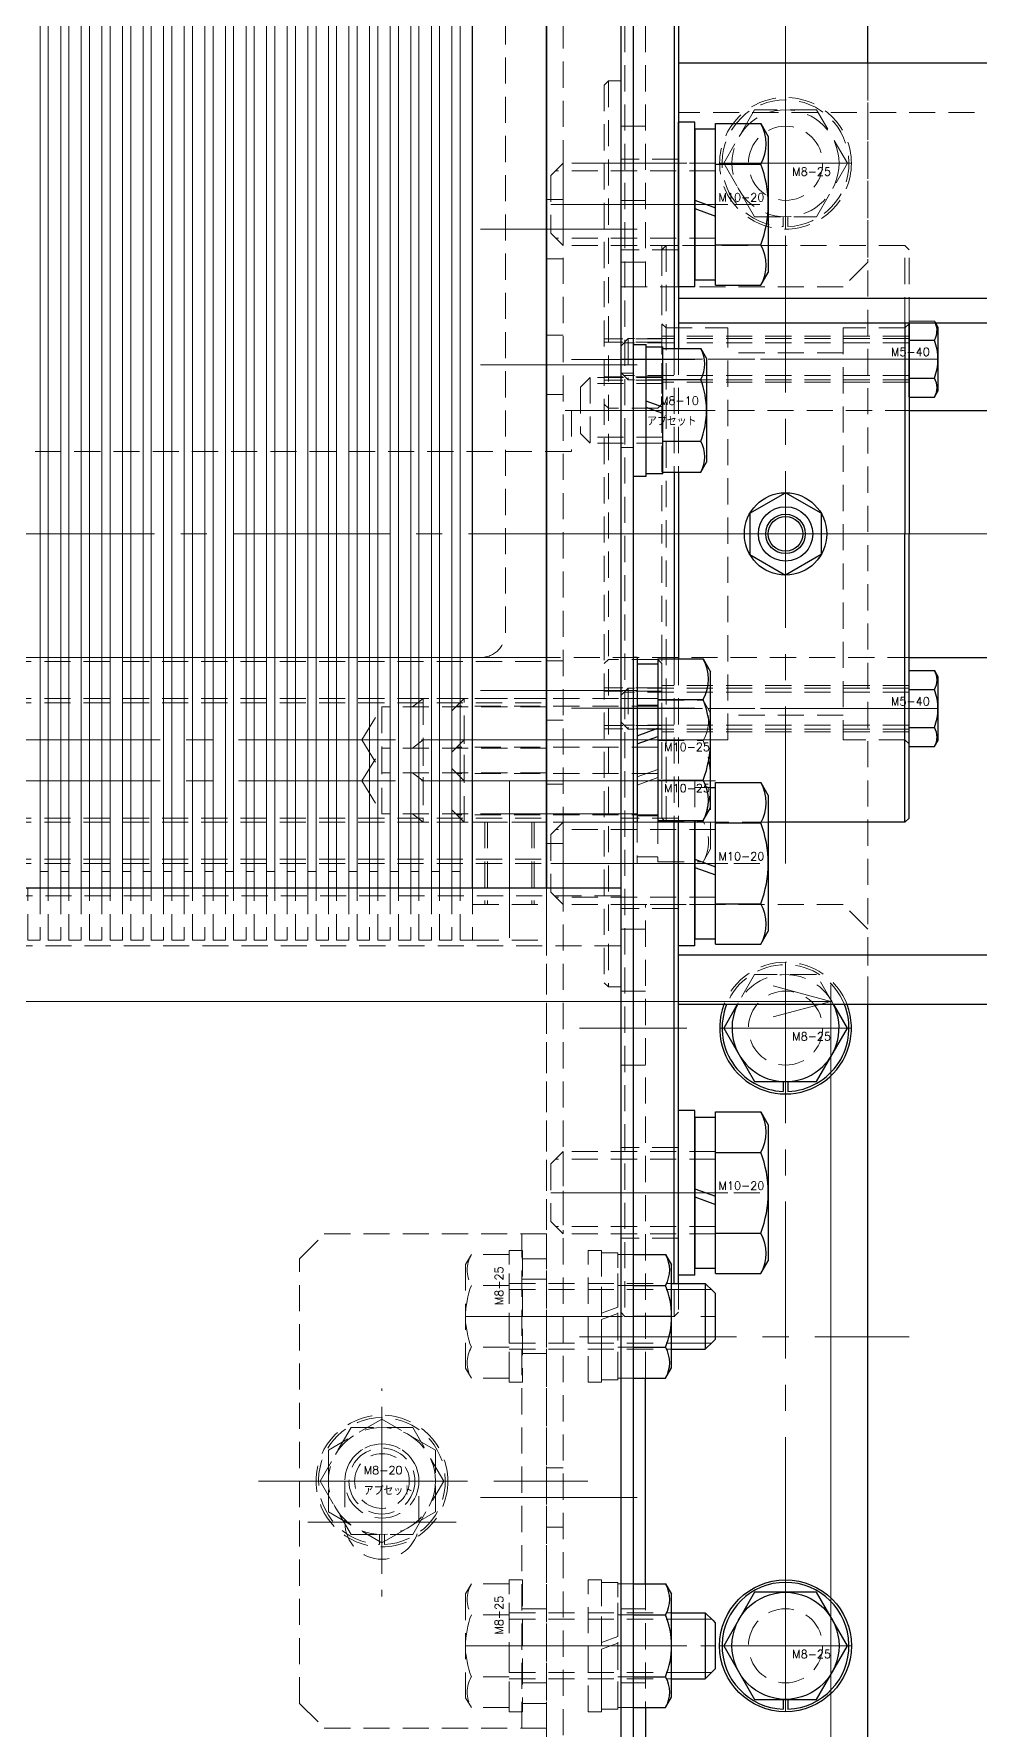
# Model space of a CAD drawing. Header units: millimetres. Extents: x 0 to 10987, y 0 to 7892.
# Drawn here: x 1049.6 to 1164.3, y 2193.8 to 2399.6 of the extents above; entities that cross this region are included whole.
import ezdxf
from ezdxf import colors
from ezdxf.entities.mleader import LeaderData, LeaderLine
from ezdxf.enums import TextEntityAlignment as Align
from ezdxf.math import Vec2, Vec3

# ---------------------------------------------------------------- set-up
doc = ezdxf.new("R2010")
doc.units = ezdxf.units.MM
doc.linetypes.add('CENTER2', pattern=[28.575, 19.05, -3.175, 3.175, -3.175])
doc.linetypes.add('HIDDEN2', pattern=[4.7625, 3.175, -1.5875])
for name, color, linetype, lineweight in [('01_外形線', 7, 'Continuous', 25), ('02_細線', 5, 'Continuous', 13), ('03_かくれ線', 6, 'HIDDEN2', 13), ('04_中心線', 1, 'CENTER2', 9), ('07_寸法線', 3, 'Continuous', 9)]:
    doc.layers.add(name, color=color, linetype=linetype, lineweight=lineweight)
doc.styles.add('KSS_TXT', font='txt.shx', dxfattribs={"bigfont": 'extfont2.shx'})
doc.styles.get("Standard").update_dxf_attribs({"font": 'arial.ttf'})
doc.styles.add('寸法用', font='simplex.shx', dxfattribs={"width": 0.8, "bigfont": '@extfont2.shx'})
doc.dimstyles.new('機械製図用', dxfattribs={"dimtxt": 3.5, "dimasz": 3.5, "dimexe": 2, "dimexo": 0, "dimgap": 1.2, "dimtad": 1, "dimdsep": 46, "dimtxsty": '寸法用', "dimblk": 'OPEN30', "dimcen": 0, "dimclrd": 256, "dimclre": 256, "dimclrt": 7, "dimazin": 2, "dimtm": 1e-09, "dimtfac": 0.75, "dimtmove": 0, "dimatfit": 3, "dimldrblk": 'OPEN30', "dimfxl": 1, "dimlwd": -1, "dimlwe": -1, "dimarcsym": 0})

# ---------------------------------------------------------------- blocks, each defined once
blk = doc.blocks.new('_Open30')
at = {"color": 0, "linetype": 'ByBlock', "lineweight": -2}
for p, q in [((-1, 0.268), (0, 0)), ((0, 0), (-1, -0.268)), ((0, 0), (-1, 0))]:
    blk.add_line(p, q, dxfattribs=at)
blk = doc.blocks.new('*D216')
at = {"layer": '07_寸法線', "transparency": 16777216}
for p, q in [((816.35, 2160.93), (816.35, 2284.17)), ((1146.35, 2160.93), (1146.35, 2284.17)), ((823.35, 2282.17), (1139.35, 2282.17))]:
    blk.add_line(p, q, dxfattribs=at)
at = {"layer": 'Defpoints', "color": 0, "transparency": 16777216}
for p in [(1146.35, 2282.17), (816.35, 2158.93), (1146.35, 2158.93)]:
    blk.add_point(p, dxfattribs=at)
at = {"layer": '07_寸法線', "transparency": 16777216, "xscale": 7, "yscale": 7, "zscale": 7, "rotation": 180}
blk.add_blockref('_Open30', (816.35, 2282.17), dxfattribs=at)
at = {"layer": '07_寸法線', "transparency": 16777216, "xscale": 7, "yscale": 7, "zscale": 7}
blk.add_blockref('_Open30', (1146.35, 2282.17), dxfattribs=at)
at = {"layer": '07_寸法線', "color": 7, "transparency": 16777216, "insert": (981.35, 2292.17), "char_height": 14, "attachment_point": 5, "style": '寸法用'}
blk.add_mtext('330', dxfattribs=at)
blk = doc.blocks.new('_TagCircle')
at = {"color": 0, "linetype": 'ByBlock', "lineweight": -2, "transparency": 16777216}
blk.add_circle((0, 0), 4, dxfattribs=at)
at = {"color": 0, "transparency": 16777216, "style": '寸法用'}
blk.add_attdef('タグ番号', text='', height=3, dxfattribs=at).set_placement((0, -1.5), align=Align.CENTER)
blk = doc.blocks.new('_None')

msp = doc.modelspace()

# ---------------------------------------------------------------- linework, layer by layer
for p, q in [((1120.846, 2462.686), (1120.846, 2295.933)), ((1111.846, 2295.933), (1111.846, 2460.502))]:
    msp.add_line(p, q)
at = {"layer": '01_外形線'}
for p, q in [((1150.846, 2396.083), (1150.846, 2470.931)), ((1120.846, 2438.937), (1120.846, 2105.386)), ((1122.346, 2438.937), (1122.346, 2105.386)), ((1127.346, 2416.428), (1127.346, 2361.439)), ((1127.846, 2416.428), (1127.846, 2361.439)), ((1127.846, 2396.083), (1127.846, 2361.439)), ((1182.846, 2396.083), (1127.846, 2396.083)), ((1127.846, 2368.933), (1127.846, 2388.933)), ((1129.846, 2388.933), (1127.846, 2388.933)), ((1129.846, 2368.933), (1129.846, 2388.933)), ((1129.846, 2388.133), (1132.346, 2388.133)), ((1129.846, 2388.133), (1129.846, 2369.733)), ((1132.346, 2388.748), (1137.843, 2388.748)), ((1132.346, 2369.118), (1132.346, 2388.748)), ((1137.843, 2388.748), (1138.746, 2387.183)), ((1138.746, 2387.183), (1138.746, 2370.683)), ((1132.346, 2383.841), (1137.843, 2383.841)), ((1129.846, 2379.433), (1132.346, 2378.523)), ((1129.846, 2378.433), (1132.346, 2377.523)), ((1132.346, 2374.026), (1137.843, 2374.026)), ((1132.346, 2369.733), (1129.846, 2369.733)), ((1132.346, 2369.118), (1137.843, 2369.118)), ((1137.843, 2369.118), (1138.746, 2370.683)), ((1129.846, 2368.933), (1127.846, 2368.933)), ((1182.846, 2367.508), (1127.846, 2367.508)), ((1182.846, 2364.508), (1127.846, 2364.508)), ((1155.346, 2364.508), (1155.346, 2338.933)), ((1155.846, 2364.508), (1155.846, 2338.933)), ((1155.846, 2355.528), (1155.846, 2364.508)), ((1159.08, 2364.508), (1159.346, 2364.046)), ((1159.346, 2364.046), (1159.346, 2356.246)), ((1122.346, 2361.933), (1122.346, 2345.933)), ((1122.346, 2361.933), (1123.946, 2361.933)), ((1123.946, 2345.933), (1123.946, 2361.933)), ((1123.946, 2355.061), (1123.946, 2361.633)), ((1123.946, 2361.633), (1125.946, 2361.633)), ((1125.946, 2354.333), (1125.946, 2361.633)), ((1125.946, 2346.428), (1125.946, 2361.439)), ((1125.946, 2361.439), (1130.55, 2361.439)), ((1130.55, 2361.439), (1131.246, 2360.233)), ((1155.846, 2362.456), (1158.931, 2362.456)), ((1131.246, 2360.233), (1131.246, 2347.633)), ((1125.946, 2357.686), (1130.55, 2357.686)), ((1155.846, 2357.837), (1158.931, 2357.837)), ((1125.946, 2354.333), (1123.946, 2355.061)), ((1155.846, 2355.528), (1158.931, 2355.528)), ((1158.931, 2355.528), (1159.346, 2356.246)), ((1123.946, 2346.233), (1123.946, 2354.261)), ((1125.946, 2353.533), (1123.946, 2354.261)), ((1125.946, 2346.233), (1125.946, 2353.533)), ((1155.846, 2353.933), (1167.846, 2353.933)), ((1125.946, 2350.18), (1130.55, 2350.18)), ((1125.946, 2346.428), (1130.55, 2346.428)), ((1127.346, 2346.428), (1127.346, 2323.748)), ((1127.846, 2346.428), (1127.846, 2323.748)), ((1127.846, 2346.428), (1127.846, 2323.748)), ((1130.55, 2346.428), (1131.246, 2347.633)), ((1122.346, 2345.933), (1123.946, 2345.933)), ((1125.946, 2346.233), (1123.946, 2346.233)), ((1136.516, 2341.433), (1140.846, 2343.933)), ((1145.176, 2341.433), (1140.846, 2343.933)), ((1136.516, 2341.433), (1136.516, 2336.433)), ((1145.176, 2341.433), (1145.176, 2336.433)), ((1155.346, 2303.933), (1155.346, 2338.933)), ((1155.846, 2304.433), (1155.846, 2338.933)), ((1136.516, 2336.433), (1140.846, 2333.933)), ((1145.176, 2336.433), (1140.846, 2333.933)), ((1122.846, 2323.933), (1122.346, 2323.933)), ((1122.846, 2323.933), (1122.846, 2303.933)), ((1125.346, 2323.748), (1130.843, 2323.748)), ((1125.346, 2323.748), (1125.346, 2304.118)), ((1130.843, 2323.748), (1131.746, 2322.183)), ((1155.846, 2323.933), (1167.846, 2323.933)), ((1125.346, 2323.133), (1122.846, 2323.133)), ((1131.746, 2305.683), (1131.746, 2322.183)), ((1155.846, 2322.339), (1158.931, 2322.339)), ((1155.846, 2313.101), (1155.846, 2322.339)), ((1158.931, 2322.339), (1159.346, 2321.62)), ((1155.846, 2320.029), (1158.931, 2320.029)), ((1159.346, 2321.62), (1159.346, 2313.82)), ((1125.346, 2318.841), (1130.843, 2318.841)), ((1122.846, 2314.433), (1125.346, 2315.343)), ((1122.846, 2313.433), (1125.346, 2314.343)), ((1155.846, 2315.411), (1158.931, 2315.411)), ((1158.931, 2313.101), (1159.346, 2313.82)), ((1155.846, 2313.101), (1158.931, 2313.101)), ((1125.346, 2309.026), (1130.843, 2309.026)), ((1131.746, 2308.133), (1132.346, 2308.133)), ((1132.346, 2308.748), (1137.843, 2308.748)), ((1132.346, 2289.118), (1132.346, 2308.748)), ((1137.843, 2308.748), (1138.746, 2307.183)), ((1130.843, 2304.118), (1131.746, 2305.683)), ((1138.746, 2307.183), (1138.746, 2290.683)), ((1122.846, 2303.933), (1122.346, 2303.933)), ((1122.846, 2304.733), (1125.346, 2304.733)), ((1125.346, 2304.118), (1130.843, 2304.118)), ((1127.346, 2247.933), (1127.346, 2304.118)), ((1127.846, 2281.783), (1127.846, 2304.118)), ((1127.846, 2247.933), (1127.846, 2304.118)), ((1127.846, 2288.933), (1127.846, 2304.118)), ((1129.846, 2304.118), (1129.846, 2289.733)), ((1129.846, 2288.933), (1129.846, 2304.118)), ((1132.346, 2303.841), (1137.843, 2303.841)), ((1155.346, 2303.933), (1138.746, 2303.933)), ((1155.346, 2303.933), (1155.846, 2304.433)), ((1129.846, 2299.433), (1132.346, 2298.523)), ((1129.846, 2298.433), (1132.346, 2297.523)), ((1120.846, 2295.933), (841.846, 2295.933)), ((1132.346, 2294.026), (1137.843, 2294.026)), ((1129.846, 2288.933), (1127.846, 2288.933)), ((1132.346, 2289.733), (1129.846, 2289.733)), ((1132.346, 2289.118), (1137.843, 2289.118)), ((1137.843, 2289.118), (1138.746, 2290.683)), ((1182.846, 2287.783), (1127.846, 2287.783)), ((1182.846, 2281.783), (1127.846, 2281.783)), ((1134.992, 2281.791), (1133.341, 2278.931)), ((1148.352, 2278.931), (1146.705, 2281.783)), ((1133.341, 2278.931), (1137.093, 2272.431)), ((1144.599, 2272.431), (1148.352, 2278.931)), ((1137.093, 2272.431), (1144.599, 2272.431)), ((1140.546, 2272.431), (1140.546, 2271.236)), ((1141.146, 2272.431), (1141.146, 2271.236)), ((1127.846, 2248.933), (1127.846, 2268.933)), ((1129.846, 2268.933), (1127.846, 2268.933)), ((1129.846, 2248.933), (1129.846, 2268.933)), ((1132.346, 2268.748), (1137.843, 2268.748)), ((1132.346, 2249.118), (1132.346, 2268.748)), ((1137.843, 2268.748), (1138.746, 2267.183)), ((1129.846, 2268.133), (1132.346, 2268.133)), ((1129.846, 2268.133), (1129.846, 2249.733)), ((1138.746, 2267.183), (1138.746, 2250.683)), ((1132.346, 2263.841), (1137.843, 2263.841)), ((1129.846, 2259.433), (1132.346, 2258.523)), ((1129.846, 2258.433), (1132.346, 2257.523)), ((1132.346, 2254.026), (1137.843, 2254.026)), ((1122.406, 2251.439), (1126.281, 2251.439)), ((1126.281, 2251.439), (1127.006, 2250.183)), ((1127.006, 2237.683), (1127.006, 2250.183)), ((1132.346, 2249.733), (1129.846, 2249.733)), ((1137.843, 2249.118), (1138.746, 2250.683)), ((1122.406, 2247.686), (1126.281, 2247.686)), ((1127.006, 2247.933), (1131.106, 2247.933)), ((1129.846, 2248.933), (1127.846, 2248.933)), ((1131.106, 2247.933), (1131.106, 2239.933)), ((1131.106, 2247.933), (1132.006, 2247.033)), ((1132.346, 2249.118), (1137.843, 2249.118)), ((1132.006, 2247.033), (1132.306, 2246.733)), ((1132.306, 2246.733), (1132.306, 2241.133)), ((1127.006, 2243.933), (1122.346, 2243.933)), ((1122.406, 2240.18), (1126.281, 2240.18)), ((1127.006, 2239.933), (1131.106, 2239.933)), ((1131.106, 2239.933), (1132.006, 2240.833)), ((1132.006, 2240.833), (1132.306, 2241.133)), ((1126.281, 2236.428), (1127.006, 2237.683)), ((1122.406, 2236.428), (1126.281, 2236.428)), ((1123.846, 2211.439), (1123.846, 2236.428)), ((1122.406, 2211.439), (1126.281, 2211.439)), ((1126.281, 2211.439), (1127.006, 2210.183)), ((1127.006, 2197.683), (1127.006, 2210.183)), ((1137.093, 2210.431), (1133.341, 2203.931)), ((1144.599, 2210.431), (1137.093, 2210.431)), ((1148.352, 2203.931), (1144.599, 2210.431)), ((1122.406, 2207.686), (1126.281, 2207.686)), ((1127.006, 2207.933), (1131.106, 2207.933)), ((1131.106, 2207.933), (1131.106, 2199.933)), ((1131.106, 2207.933), (1132.006, 2207.033)), ((1132.006, 2207.033), (1132.306, 2206.733)), ((1132.306, 2206.733), (1132.306, 2201.133)), ((1133.341, 2203.931), (1137.093, 2197.431)), ((1144.599, 2197.431), (1148.352, 2203.931)), ((1131.106, 2199.933), (1132.006, 2200.833)), ((1132.006, 2200.833), (1132.306, 2201.133)), ((1122.406, 2200.18), (1126.281, 2200.18)), ((1127.006, 2199.933), (1131.106, 2199.933)), ((1122.406, 2196.428), (1126.281, 2196.428)), ((1123.846, 2196.428), (1123.846, 2191.931)), ((1126.281, 2196.428), (1127.006, 2197.683)), ((1137.093, 2197.431), (1144.599, 2197.431)), ((1140.546, 2197.431), (1140.546, 2196.236)), ((1141.146, 2197.431), (1141.146, 2196.236))]:
    msp.add_line(p, q, dxfattribs=at)
at = {"layer": '01_外形線', "lineweight": 0}
for p, q in [((1102.846, 2295.933), (1102.846, 2378.933)), ((1050.346, 2297.933), (1051.346, 2297.933)), ((1052.846, 2297.933), (1053.846, 2297.933)), ((1055.346, 2297.933), (1056.346, 2297.933)), ((1057.846, 2297.933), (1058.846, 2297.933)), ((1060.346, 2297.933), (1061.346, 2297.933)), ((1062.846, 2297.933), (1063.846, 2297.933)), ((1065.346, 2297.933), (1066.346, 2297.933)), ((1067.846, 2297.933), (1068.846, 2297.933)), ((1070.346, 2297.933), (1071.346, 2297.933)), ((1072.846, 2297.933), (1073.846, 2297.933)), ((1075.346, 2297.933), (1076.346, 2297.933)), ((1077.846, 2297.933), (1078.846, 2297.933)), ((1080.346, 2297.933), (1081.346, 2297.933)), ((1082.846, 2297.933), (1083.846, 2297.933)), ((1085.346, 2297.933), (1086.346, 2297.933)), ((1087.846, 2297.933), (1088.846, 2297.933)), ((1090.346, 2297.933), (1091.346, 2297.933)), ((1092.846, 2297.933), (1093.846, 2297.933)), ((1095.346, 2297.933), (1096.346, 2297.933)), ((1097.846, 2297.933), (1098.846, 2297.933)), ((1100.346, 2297.933), (1101.346, 2297.933))]:
    msp.add_line(p, q, dxfattribs=at)
for points in [[(1051.346, 2295.933), (1051.346, 2434.202), (1050.346, 2434.202), (1050.346, 2295.933)], [(1053.846, 2295.933), (1053.846, 2434.202), (1052.846, 2434.202), (1052.846, 2295.933)], [(1056.346, 2295.933), (1056.346, 2434.202), (1055.346, 2434.202), (1055.346, 2295.933)], [(1058.846, 2295.933), (1058.846, 2434.202), (1057.846, 2434.202), (1057.846, 2295.933)], [(1061.346, 2295.933), (1061.346, 2434.202), (1060.346, 2434.202), (1060.346, 2295.933)], [(1063.846, 2295.933), (1063.846, 2434.202), (1062.846, 2434.202), (1062.846, 2295.933)], [(1066.346, 2295.933), (1066.346, 2434.202), (1065.346, 2434.202), (1065.346, 2295.933)], [(1068.846, 2295.933), (1068.846, 2434.202), (1067.846, 2434.202), (1067.846, 2295.933)], [(1071.346, 2295.933), (1071.346, 2434.202), (1070.346, 2434.202), (1070.346, 2295.933)], [(1073.846, 2295.933), (1073.846, 2434.202), (1072.846, 2434.202), (1072.846, 2295.933)], [(1076.346, 2295.933), (1076.346, 2434.202), (1075.346, 2434.202), (1075.346, 2295.933)], [(1078.846, 2295.933), (1078.846, 2434.202), (1077.846, 2434.202), (1077.846, 2295.933)], [(1081.346, 2295.933), (1081.346, 2434.202), (1080.346, 2434.202), (1080.346, 2295.933)], [(1083.846, 2295.933), (1083.846, 2434.202), (1082.846, 2434.202), (1082.846, 2295.933)], [(1086.346, 2295.933), (1086.346, 2434.202), (1085.346, 2434.202), (1085.346, 2295.933)], [(1088.846, 2295.933), (1088.846, 2434.202), (1087.846, 2434.202), (1087.846, 2295.933)], [(1091.346, 2295.933), (1091.346, 2434.202), (1090.346, 2434.202), (1090.346, 2295.933)], [(1093.846, 2295.933), (1093.846, 2434.202), (1092.846, 2434.202), (1092.846, 2295.933)], [(1096.346, 2295.933), (1096.346, 2434.202), (1095.346, 2434.202), (1095.346, 2295.933)], [(1098.846, 2295.933), (1098.846, 2434.202), (1097.846, 2434.202), (1097.846, 2295.933)], [(1101.346, 2295.933), (1101.346, 2434.202), (1100.346, 2434.202), (1100.346, 2295.933)]]:
    msp.add_lwpolyline(points, dxfattribs=at)
at = {"layer": '01_外形線'}
for points in [[(1102.846, 2295.933), (1102.846, 2434.202), (1111.846, 2434.202), (1111.846, 2295.933)], [(1130.759, 2188.931), (1147.846, 2188.931), (1150.846, 2191.931), (1150.846, 2281.783)]]:
    msp.add_lwpolyline(points, dxfattribs=at)
for centre, radius in [((1140.846, 2338.933), 5), ((1140.846, 2338.933), 3.3), ((1140.846, 2338.933), 2.4), ((1140.846, 2338.933), 2.1), ((1140.846, 2203.931), 8), ((1140.846, 2203.931), 6.5)]:
    msp.add_circle(centre, radius, dxfattribs=at)
for centre, radius, start, end in [((1133.593, 2386.294), 4.907, 330.00001, 29.99999), ((1124.967, 2378.933), 13.779, 339.136, 20.864), ((1133.593, 2371.572), 4.907, 330.00001, 29.99999), ((1156.931, 2363.61), 2.309, 330.00001, 22.87451), ((1127.3, 2359.562), 3.753, 330.00001, 29.99999), ((1152.713, 2360.146), 6.633, 339.62535, 20.37465), ((1120.781, 2353.933), 10.465, 338.98558, 21.01442), ((1156.931, 2356.682), 2.309, 330.00001, 29.99999), ((1127.3, 2348.304), 3.753, 330.00001, 29.99999), ((1126.593, 2321.294), 4.907, 330.00001, 29.99999), ((1156.931, 2321.184), 2.309, 330.00001, 29.99999), ((1152.713, 2317.72), 6.633, 339.62535, 20.37465), ((1117.967, 2313.933), 13.779, 339.136, 20.864), ((1156.931, 2314.256), 2.309, 330.00001, 29.99999), ((1126.593, 2306.572), 4.907, 330.00001, 29.99999), ((1133.593, 2306.294), 4.907, 330.00001, 29.99999), ((1124.967, 2298.933), 13.779, 339.136, 20.864), ((1133.593, 2291.572), 4.907, 330.00001, 29.99999), ((1140.846, 2278.931), 8, 159.10985, 20.89015), ((1140.846, 2278.931), 7.7, 158.2554, 267.76713), ((1140.846, 2278.931), 6.5, 153.96855, 25.962), ((1140.846, 2278.931), 7.7, 272.23287, 21.7446), ((1133.593, 2266.294), 4.907, 330.00001, 29.99999), ((1124.967, 2258.933), 13.779, 339.136, 20.864), ((1133.593, 2251.572), 4.907, 330.00001, 29.99999), ((1123.031, 2249.562), 3.753, 330.00001, 29.99999), ((1116.93, 2243.933), 10.077, 338.13461, 21.86539), ((1123.031, 2238.304), 3.753, 330.00001, 29.99999), ((1123.031, 2209.562), 3.753, 330.00001, 29.99999), ((1140.846, 2203.931), 7.7, 272.23287, 267.76713), ((1116.93, 2203.933), 10.077, 338.13461, 21.86539), ((1123.031, 2198.304), 3.753, 330.00001, 29.99999)]:
    msp.add_arc(centre, radius, start, end, dxfattribs=at)
at = {"layer": '02_細線'}
for p, q in [((1127.006, 2247.183), (1131.856, 2247.183)), ((1127.006, 2240.683), (1131.856, 2240.683)), ((1127.006, 2207.183), (1131.856, 2207.183)), ((1127.006, 2200.683), (1131.856, 2200.683))]:
    msp.add_line(p, q, dxfattribs=at)
at = {"layer": '03_かくれ線'}
for p, q in [((1111.846, 2135.931), (1111.846, 2503.931)), ((1113.846, 2135.931), (1113.846, 2503.931)), ((1120.846, 2433.433), (1120.846, 2368.931)), ((1120.846, 2433.433), (1120.846, 2244.433)), ((1121.346, 2433.933), (1121.346, 2243.933)), ((1123.846, 2433.933), (1123.846, 2368.931)), ((1118.846, 2393.433), (1119.346, 2393.933)), ((1120.846, 2393.933), (1119.346, 2393.933)), ((1119.346, 2393.933), (1119.346, 2283.933)), ((1118.846, 2393.433), (1118.846, 2284.433)), ((1182.846, 2390.083), (1127.846, 2390.083)), ((1137.093, 2390.431), (1133.341, 2383.931)), ((1144.599, 2390.431), (1137.093, 2390.431)), ((1140.846, 2391.431), (1140.846, 2376.431)), ((1148.352, 2383.931), (1144.599, 2390.431)), ((1120.846, 2388.431), (1123.846, 2388.431)), ((1140.846, 2378.331), (1140.846, 2389.531)), ((1113.846, 2383.933), (1112.346, 2382.433)), ((1132.346, 2383.933), (1113.846, 2383.933)), ((1113.846, 2383.933), (1113.846, 2373.933)), ((1127.846, 2384.433), (1120.846, 2384.433)), ((1133.341, 2383.931), (1137.093, 2377.431)), ((1144.599, 2377.431), (1148.352, 2383.931)), ((1112.346, 2382.433), (1112.346, 2375.433)), ((1132.346, 2383.033), (1112.946, 2383.033)), ((1113.846, 2379.531), (1111.846, 2379.531)), ((1120.846, 2379.431), (1123.846, 2379.431)), ((1137.093, 2377.431), (1144.599, 2377.431)), ((1140.546, 2377.431), (1140.546, 2376.236)), ((1141.146, 2377.431), (1141.146, 2376.236)), ((1113.846, 2373.933), (1112.346, 2375.433)), ((1132.346, 2374.833), (1112.946, 2374.833)), ((1132.346, 2373.933), (1113.846, 2373.933)), ((1127.846, 2373.433), (1120.846, 2373.433)), ((1126.346, 2373.933), (1125.846, 2373.433)), ((1125.846, 2373.933), (1125.846, 2354.683)), ((1125.846, 2373.933), (1127.846, 2373.933)), ((1125.846, 2373.433), (1125.846, 2338.933)), ((1155.346, 2373.933), (1126.346, 2373.933)), ((1126.346, 2373.933), (1126.346, 2338.933)), ((1155.346, 2373.933), (1155.846, 2373.433)), ((1155.346, 2364.508), (1155.346, 2373.933)), ((1155.846, 2364.508), (1155.846, 2373.433)), ((1113.846, 2372.331), (1111.846, 2372.331)), ((1120.846, 2371.931), (1123.846, 2371.931)), ((1113.846, 2363.061), (1111.846, 2363.061)), ((1126.346, 2363.933), (1125.846, 2364.433)), ((1155.846, 2362.946), (1125.846, 2362.946)), ((1126.346, 2363.933), (1133.846, 2363.933)), ((1133.846, 2313.933), (1133.846, 2363.933)), ((1147.846, 2363.933), (1147.846, 2313.933)), ((1155.346, 2363.933), (1147.846, 2363.933)), ((1155.846, 2364.433), (1155.346, 2363.933)), ((1155.846, 2364.765), (1158.931, 2364.765)), ((1158.931, 2364.765), (1159.08, 2364.508)), ((1125.846, 2362.61), (1118.846, 2362.61)), ((1125.846, 2362.21), (1118.846, 2362.21)), ((1121.746, 2362.646), (1120.846, 2361.746)), ((1120.846, 2361.746), (1120.846, 2358.546)), ((1155.846, 2362.146), (1121.246, 2362.146)), ((1121.746, 2362.646), (1121.746, 2357.646)), ((1155.846, 2362.646), (1121.746, 2362.646)), ((1127.346, 2361.439), (1127.346, 2346.428)), ((1127.846, 2361.439), (1127.846, 2346.428)), ((1127.846, 2361.439), (1127.846, 2346.428)), ((1147.846, 2360.933), (1133.846, 2360.933)), ((1116.246, 2357.033), (1115.946, 2356.733)), ((1115.946, 2356.733), (1115.946, 2351.133)), ((1117.146, 2357.933), (1116.246, 2357.033)), ((1125.946, 2357.183), (1116.396, 2357.183)), ((1117.146, 2357.933), (1117.146, 2349.933)), ((1125.946, 2357.933), (1117.146, 2357.933)), ((1125.846, 2358.01), (1118.846, 2358.01)), ((1125.846, 2357.61), (1118.846, 2357.61)), ((1121.746, 2357.646), (1120.846, 2358.546)), ((1120.846, 2358.433), (1122.346, 2358.433)), ((1155.846, 2358.146), (1121.246, 2358.146)), ((1155.846, 2357.646), (1121.746, 2357.646)), ((1155.846, 2357.346), (1125.846, 2357.346)), ((1113.846, 2355.861), (1111.846, 2355.861)), ((1119.346, 2354.183), (1118.846, 2354.683)), ((1125.846, 2354.683), (1125.346, 2354.183)), ((1114.846, 2353.933), (1155.846, 2353.933)), ((1114.846, 2353.933), (1114.846, 2348.933)), ((1125.346, 2354.183), (1119.346, 2354.183)), ((1116.246, 2350.833), (1115.946, 2351.133)), ((1117.146, 2349.933), (1116.246, 2350.833)), ((1125.946, 2350.683), (1116.396, 2350.683)), ((806.846, 2348.933), (1114.846, 2348.933)), ((1125.946, 2349.933), (1117.146, 2349.933)), ((1120.846, 2349.433), (1122.346, 2349.433)), ((1125.846, 2304.433), (1125.846, 2338.933)), ((1126.346, 2303.933), (1126.346, 2338.933)), ((848.846, 2323.933), (1100.846, 2323.933)), ((850.846, 2323.933), (1111.846, 2323.933)), ((1100.846, 2323.933), (1155.846, 2323.933)), ((1111.846, 2303.933), (1111.846, 2323.933)), ((1120.846, 2323.933), (1120.846, 2303.933)), ((1120.846, 2323.933), (1122.346, 2323.933)), ((1127.346, 2323.748), (1127.346, 2304.118)), ((1127.846, 2323.748), (1127.846, 2304.118)), ((1127.846, 2323.748), (1127.846, 2304.118)), ((850.846, 2323.433), (1111.846, 2323.433)), ((1113.846, 2323.531), (1111.846, 2323.531)), ((1119.346, 2323.683), (1118.846, 2323.183)), ((1125.346, 2323.683), (1119.346, 2323.683)), ((1125.846, 2323.183), (1125.346, 2323.683)), ((1125.846, 2323.183), (1125.846, 2303.933)), ((1125.846, 2320.256), (1118.846, 2320.256)), ((1125.846, 2319.856), (1118.846, 2319.856)), ((1121.746, 2320.22), (1120.846, 2319.32)), ((1155.846, 2319.72), (1121.246, 2319.72)), ((1121.746, 2320.22), (1121.746, 2315.22)), ((1155.846, 2320.22), (1121.746, 2320.22)), ((1155.846, 2320.52), (1125.846, 2320.52)), ((850.846, 2318.933), (1111.846, 2318.933)), ((850.846, 2318.433), (1111.846, 2318.433)), ((1089.396, 2313.933), (1091.85, 2317.933)), ((1111.846, 2317.933), (1091.85, 2317.933)), ((1091.85, 2317.933), (1091.85, 2313.933)), ((1096.846, 2318.933), (1095.547, 2317.933)), ((1111.846, 2318.933), (1096.846, 2318.933)), ((1096.846, 2318.933), (1096.846, 2308.933)), ((1101.846, 2318.933), (1100.346, 2317.433)), ((1125.346, 2318.033), (1100.946, 2318.033)), ((1125.346, 2318.933), (1101.846, 2318.933)), ((1101.846, 2308.933), (1101.846, 2318.933)), ((1111.846, 2298.933), (1111.846, 2318.933)), ((1120.846, 2319.32), (1120.846, 2316.12)), ((1120.846, 2318.933), (1120.846, 2298.933)), ((1120.846, 2318.933), (1122.346, 2318.933)), ((1122.846, 2318.933), (1122.346, 2318.933)), ((1122.846, 2318.933), (1122.846, 2298.933)), ((1125.346, 2318.133), (1122.846, 2318.133)), ((1125.346, 2318.748), (1130.843, 2318.748)), ((1125.346, 2318.748), (1125.346, 2299.118)), ((1130.843, 2318.748), (1131.746, 2317.183)), ((1100.346, 2310.433), (1100.346, 2317.433)), ((1113.846, 2316.331), (1111.846, 2316.331)), ((1125.846, 2315.656), (1118.846, 2315.656)), ((1121.746, 2315.22), (1120.846, 2316.12)), ((1155.846, 2315.72), (1121.246, 2315.72)), ((1131.746, 2300.683), (1131.746, 2317.183)), ((1147.846, 2316.933), (1133.846, 2316.933)), ((1089.396, 2313.933), (1091.85, 2309.933)), ((1091.85, 2309.933), (1091.85, 2313.933)), ((1096.846, 2313.933), (1095.547, 2312.933)), ((1111.846, 2313.933), (1096.846, 2313.933)), ((1096.846, 2313.933), (1096.846, 2303.933)), ((1101.846, 2313.933), (1100.346, 2312.433)), ((1125.346, 2313.933), (1101.846, 2313.933)), ((1101.846, 2303.933), (1101.846, 2313.933)), ((1125.846, 2315.256), (1118.846, 2315.256)), ((1155.846, 2315.22), (1121.746, 2315.22)), ((1125.346, 2313.841), (1130.843, 2313.841)), ((1155.846, 2314.92), (1125.846, 2314.92)), ((1126.346, 2313.933), (1133.846, 2313.933)), ((1155.346, 2313.933), (1147.846, 2313.933)), ((1155.846, 2313.433), (1155.346, 2313.933)), ((1089.396, 2308.933), (1091.85, 2312.933)), ((1111.846, 2312.933), (1091.85, 2312.933)), ((1091.85, 2312.933), (1091.85, 2308.933)), ((1100.346, 2305.433), (1100.346, 2312.433)), ((1125.346, 2313.033), (1100.946, 2313.033)), ((1111.846, 2309.933), (1091.85, 2309.933)), ((1096.846, 2308.933), (1095.547, 2309.933)), ((1101.846, 2308.933), (1100.346, 2310.433)), ((1125.346, 2309.833), (1100.946, 2309.833)), ((1122.846, 2309.433), (1125.346, 2310.343)), ((1122.846, 2308.433), (1125.346, 2309.343)), ((1089.396, 2308.933), (1091.85, 2304.933)), ((1091.85, 2304.933), (1091.85, 2308.933)), ((1111.846, 2308.933), (1096.846, 2308.933)), ((1125.346, 2308.933), (1101.846, 2308.933)), ((1113.846, 2308.531), (1111.846, 2308.531)), ((1129.846, 2308.933), (1127.846, 2308.933)), ((1127.846, 2308.933), (1127.846, 2304.118)), ((1129.846, 2308.933), (1129.846, 2304.118)), ((1129.846, 2308.133), (1131.746, 2308.133)), ((1101.846, 2303.933), (1100.346, 2305.433)), ((850.846, 2304.433), (1111.846, 2304.433)), ((850.846, 2303.933), (1111.846, 2303.933)), ((1111.846, 2304.933), (1091.85, 2304.933)), ((1096.846, 2303.933), (1095.547, 2304.933)), ((1111.846, 2303.933), (1096.846, 2303.933)), ((1125.346, 2304.833), (1100.946, 2304.833)), ((1125.346, 2303.933), (1101.846, 2303.933)), ((1113.846, 2303.933), (1112.346, 2302.433)), ((1132.346, 2303.933), (1113.846, 2303.933)), ((1113.846, 2303.933), (1113.846, 2293.933)), ((1127.846, 2304.433), (1120.846, 2304.433)), ((1120.846, 2303.933), (1122.346, 2303.933)), ((1125.346, 2304.026), (1130.843, 2304.026)), ((1126.346, 2303.933), (1125.846, 2304.433)), ((1125.846, 2303.933), (1127.846, 2303.933)), ((1138.746, 2303.933), (1126.346, 2303.933)), ((1113.846, 2301.331), (1111.846, 2301.331)), ((1112.346, 2302.433), (1112.346, 2295.433)), ((1132.346, 2303.033), (1112.946, 2303.033)), ((850.846, 2299.433), (1111.846, 2299.433)), ((1122.846, 2299.733), (1125.346, 2299.733)), ((1125.346, 2299.118), (1130.843, 2299.118)), ((1130.843, 2299.118), (1131.746, 2300.683)), ((850.846, 2298.933), (1111.846, 2298.933)), ((1120.846, 2298.933), (1122.346, 2298.933)), ((1122.846, 2298.933), (1122.346, 2298.933)), ((1120.846, 2294.969), (841.846, 2294.969)), ((1113.846, 2293.933), (1112.346, 2295.433)), ((1132.346, 2294.833), (1112.946, 2294.833)), ((1132.346, 2293.933), (1113.846, 2293.933)), ((1120.846, 2293.931), (1147.846, 2293.931)), ((1120.846, 2188.931), (1120.846, 2293.931)), ((1127.846, 2293.433), (1120.846, 2293.433)), ((1123.846, 2236.428), (1123.846, 2293.931)), ((1150.846, 2290.931), (1147.846, 2293.931)), ((1120.846, 2290.931), (1123.846, 2290.931)), ((1150.846, 2281.783), (1150.846, 2290.931)), ((1120.846, 2288.933), (841.846, 2288.933)), ((1120.846, 2158.933), (1120.846, 2288.933)), ((1137.093, 2285.431), (1134.99, 2281.751)), ((1144.599, 2285.431), (1137.093, 2285.431)), ((1140.846, 2286.431), (1140.846, 2271.431)), ((1146.687, 2281.783), (1144.599, 2285.431)), ((1118.846, 2284.433), (1119.346, 2283.933)), ((1119.346, 2283.933), (1120.846, 2283.933)), ((1120.846, 2283.431), (1123.846, 2283.431)), ((1120.846, 2274.431), (1123.846, 2274.431)), ((1127.846, 2264.433), (1120.846, 2264.433)), ((1113.846, 2263.933), (1112.346, 2262.433)), ((1112.346, 2262.433), (1112.346, 2255.433)), ((1132.346, 2263.033), (1112.946, 2263.033)), ((1132.346, 2263.933), (1113.846, 2263.933)), ((1113.846, 2263.933), (1113.846, 2253.933)), ((1081.846, 2250.933), (1084.846, 2253.933)), ((1084.846, 2253.933), (1111.846, 2253.933)), ((1108.846, 2193.933), (1108.846, 2253.933)), ((1111.846, 2193.933), (1111.846, 2253.933)), ((1113.846, 2253.933), (1112.346, 2255.433)), ((1132.346, 2254.833), (1112.946, 2254.833)), ((1132.346, 2253.933), (1113.846, 2253.933)), ((1107.306, 2235.933), (1107.306, 2251.933)), ((1108.906, 2251.933), (1107.306, 2251.933)), ((1108.906, 2251.933), (1108.906, 2235.933)), ((1116.906, 2235.933), (1116.906, 2251.933)), ((1118.506, 2251.933), (1116.906, 2251.933)), ((1118.506, 2251.933), (1118.506, 2235.933)), ((1127.846, 2253.433), (1120.846, 2253.433)), ((1081.846, 2196.933), (1081.846, 2250.933)), ((1102.702, 2251.439), (1102.006, 2250.233)), ((1102.006, 2250.233), (1102.006, 2237.633)), ((1107.306, 2251.439), (1102.702, 2251.439)), ((1107.306, 2236.428), (1107.306, 2251.439)), ((1108.846, 2250.933), (1111.846, 2250.933)), ((1118.506, 2244.333), (1118.506, 2251.633)), ((1120.506, 2251.633), (1118.506, 2251.633)), ((1120.506, 2245.061), (1120.506, 2251.633)), ((1120.506, 2236.428), (1120.506, 2251.439)), ((1120.506, 2251.439), (1122.406, 2251.439)), ((1107.306, 2247.686), (1102.702, 2247.686)), ((1107.306, 2247.933), (1127.006, 2247.933)), ((1108.846, 2248.433), (1111.846, 2248.433)), ((1120.506, 2247.686), (1122.406, 2247.686)), ((1107.306, 2247.183), (1127.006, 2247.183)), ((1118.506, 2244.333), (1120.506, 2245.061)), ((1118.506, 2243.533), (1120.506, 2244.261)), ((1118.506, 2236.233), (1118.506, 2243.533)), ((1120.506, 2236.233), (1120.506, 2244.261)), ((1121.346, 2243.933), (1120.846, 2244.433)), ((1121.346, 2243.933), (1122.346, 2243.933)), ((1127.346, 2243.933), (1127.006, 2243.933)), ((1107.306, 2240.18), (1102.702, 2240.18)), ((1107.306, 2240.683), (1127.006, 2240.683)), ((1107.306, 2239.933), (1127.006, 2239.933)), ((1108.846, 2239.433), (1111.846, 2239.433)), ((1120.506, 2240.18), (1122.406, 2240.18)), ((1102.702, 2236.428), (1102.006, 2237.633)), ((1107.306, 2236.428), (1102.702, 2236.428)), ((1108.906, 2235.933), (1107.306, 2235.933)), ((1118.506, 2235.933), (1116.906, 2235.933)), ((1118.506, 2236.233), (1120.506, 2236.233)), ((1120.506, 2236.428), (1122.406, 2236.428)), ((1091.846, 2231.439), (1085.346, 2227.686)), ((1098.346, 2227.686), (1091.846, 2231.439)), ((1091.846, 2231.433), (1091.846, 2216.433)), ((1088.093, 2230.433), (1084.341, 2223.933)), ((1095.599, 2230.433), (1088.093, 2230.433)), ((1091.846, 2218.333), (1091.846, 2229.533)), ((1099.352, 2223.933), (1095.599, 2230.433)), ((1085.346, 2227.686), (1085.346, 2220.18)), ((1098.346, 2220.18), (1098.346, 2227.686)), ((1113.846, 2225.531), (1111.846, 2225.531)), ((1084.341, 2223.933), (1088.093, 2217.433)), ((1084.346, 2223.933), (1099.346, 2223.933)), ((1095.599, 2217.433), (1099.352, 2223.933)), ((1085.346, 2220.18), (1091.846, 2216.428)), ((1091.846, 2216.428), (1098.346, 2220.18)), ((1088.093, 2217.433), (1095.599, 2217.433)), ((1091.546, 2217.433), (1091.546, 2216.239)), ((1092.146, 2217.433), (1092.146, 2216.239)), ((1113.846, 2218.331), (1111.846, 2218.331)), ((1102.702, 2211.439), (1102.006, 2210.233)), ((1107.306, 2211.439), (1102.702, 2211.439)), ((1107.306, 2195.933), (1107.306, 2211.933)), ((1108.906, 2211.933), (1107.306, 2211.933)), ((1107.306, 2196.428), (1107.306, 2211.439)), ((1108.906, 2211.933), (1108.906, 2195.933)), ((1116.906, 2195.933), (1116.906, 2211.933)), ((1118.506, 2211.933), (1116.906, 2211.933)), ((1118.506, 2211.933), (1118.506, 2195.933)), ((1118.506, 2204.333), (1118.506, 2211.633)), ((1120.506, 2211.633), (1118.506, 2211.633)), ((1120.506, 2205.061), (1120.506, 2211.633)), ((1120.506, 2196.428), (1120.506, 2211.439)), ((1120.506, 2211.439), (1122.406, 2211.439)), ((1140.846, 2211.431), (1140.846, 2196.431)), ((1102.006, 2210.233), (1102.006, 2197.633)), ((1107.306, 2207.686), (1102.702, 2207.686)), ((1107.306, 2207.933), (1127.006, 2207.933)), ((1107.306, 2207.183), (1127.006, 2207.183)), ((1108.846, 2208.433), (1111.846, 2208.433)), ((1120.506, 2207.686), (1122.406, 2207.686)), ((1120.846, 2208.431), (1123.846, 2208.431)), ((1118.506, 2204.333), (1120.506, 2205.061)), ((1118.506, 2203.533), (1120.506, 2204.261)), ((1118.506, 2196.233), (1118.506, 2203.533)), ((1120.506, 2196.233), (1120.506, 2204.261)), ((1107.306, 2200.683), (1127.006, 2200.683)), ((1107.306, 2200.18), (1102.702, 2200.18)), ((1107.306, 2199.933), (1127.006, 2199.933)), ((1108.846, 2199.433), (1111.846, 2199.433)), ((1120.506, 2200.18), (1122.406, 2200.18)), ((1120.846, 2199.431), (1123.846, 2199.431)), ((1081.846, 2196.933), (1084.846, 2193.933)), ((1102.702, 2196.428), (1102.006, 2197.633)), ((1107.306, 2196.428), (1102.702, 2196.428)), ((1108.846, 2196.933), (1111.846, 2196.933)), ((1118.506, 2196.233), (1120.506, 2196.233)), ((1120.506, 2196.428), (1122.406, 2196.428)), ((1108.906, 2195.933), (1107.306, 2195.933)), ((1118.506, 2195.933), (1116.906, 2195.933)), ((1084.846, 2193.933), (1111.846, 2193.933))]:
    msp.add_line(p, q, dxfattribs=at)
at = {"layer": '03_かくれ線', "transparency": 33554559}
for p, q in [((1102.846, 2303.933), (1111.846, 2303.933)), ((1104.346, 2303.933), (1104.346, 2293.933)), ((1104.646, 2303.933), (1104.646, 2293.933)), ((1110.046, 2303.933), (1110.046, 2293.933)), ((1110.346, 2303.933), (1110.346, 2293.933)), ((1102.846, 2293.933), (1111.846, 2293.933))]:
    msp.add_line(p, q, dxfattribs=at)
at = {"layer": '03_かくれ線'}
for points in [[(1150.846, 2470.931), (1150.846, 2191.931)], [(1150.846, 2396.083), (1150.846, 2371.931), (1147.846, 2368.931), (1120.846, 2368.931)], [(1120.846, 2295.933), (1120.846, 2163.933), (1111.846, 2163.933), (1111.846, 2295.933)], [(1127.846, 2247.933), (1127.846, 2244.433), (1127.346, 2243.933), (1127.346, 2247.933)], [(1123.846, 2211.439), (1123.846, 2196.428)]]:
    msp.add_lwpolyline(points, dxfattribs=at)
for points in [[(1106.846, 2326.931), (1106.846, 2460.931, 0.4142136), (1103.846, 2463.931), (858.846, 2463.931, 0.4142136), (855.846, 2460.931), (855.846, 2326.931, 0.4142136), (858.846, 2323.931), (1103.846, 2323.931, 0.4142136)], [(1096.346, 2223.933, 1), (1087.346, 2223.933), (1087.346, 2218.933, 1), (1096.346, 2218.933)]]:
    msp.add_lwpolyline(points, format="xyb", close=True, dxfattribs=at)
at = {"layer": '03_かくれ線', "transparency": 33554559}
for points in [[(1050.346, 2295.933), (1050.346, 2289.602), (1048.846, 2289.602), (1048.846, 2295.933)], [(1052.846, 2295.933), (1052.846, 2289.602), (1051.346, 2289.602), (1051.346, 2295.933)], [(1055.346, 2295.933), (1055.346, 2289.602), (1053.846, 2289.602), (1053.846, 2295.933)], [(1057.846, 2295.933), (1057.846, 2289.602), (1056.346, 2289.602), (1056.346, 2295.933)], [(1060.346, 2295.933), (1060.346, 2289.602), (1058.846, 2289.602), (1058.846, 2295.933)], [(1062.846, 2295.933), (1062.846, 2289.602), (1061.346, 2289.602), (1061.346, 2295.933)], [(1065.346, 2295.933), (1065.346, 2289.602), (1063.846, 2289.602), (1063.846, 2295.933)], [(1067.846, 2295.933), (1067.846, 2289.602), (1066.346, 2289.602), (1066.346, 2295.933)], [(1070.346, 2295.933), (1070.346, 2289.602), (1068.846, 2289.602), (1068.846, 2295.933)], [(1072.846, 2295.933), (1072.846, 2289.602), (1071.346, 2289.602), (1071.346, 2295.933)], [(1075.346, 2295.933), (1075.346, 2289.602), (1073.846, 2289.602), (1073.846, 2295.933)], [(1077.846, 2295.933), (1077.846, 2289.602), (1076.346, 2289.602), (1076.346, 2295.933)], [(1080.346, 2295.933), (1080.346, 2289.602), (1078.846, 2289.602), (1078.846, 2295.933)], [(1082.846, 2295.933), (1082.846, 2289.602), (1081.346, 2289.602), (1081.346, 2295.933)], [(1085.346, 2295.933), (1085.346, 2289.602), (1083.846, 2289.602), (1083.846, 2295.933)], [(1087.846, 2295.933), (1087.846, 2289.602), (1086.346, 2289.602), (1086.346, 2295.933)], [(1090.346, 2295.933), (1090.346, 2289.602), (1088.846, 2289.602), (1088.846, 2295.933)], [(1092.846, 2295.933), (1092.846, 2289.602), (1091.346, 2289.602), (1091.346, 2295.933)], [(1095.346, 2295.933), (1095.346, 2289.602), (1093.846, 2289.602), (1093.846, 2295.933)], [(1097.846, 2295.933), (1097.846, 2289.602), (1096.346, 2289.602), (1096.346, 2295.933)], [(1100.346, 2295.933), (1100.346, 2289.602), (1098.846, 2289.602), (1098.846, 2295.933)], [(1102.846, 2295.933), (1102.846, 2289.602), (1101.346, 2289.602), (1101.346, 2295.933)], [(1102.846, 2295.933), (1102.846, 2289.602), (1111.846, 2289.602), (1111.846, 2295.933)]]:
    msp.add_lwpolyline(points, dxfattribs=at)
at = {"layer": '03_かくれ線'}
for centre, radius in [((1140.846, 2383.931), 8), ((1140.846, 2383.931), 6.5), ((1140.846, 2383.931), 4.5), ((1140.846, 2383.931), 4.5), ((1140.846, 2338.933), 5), ((1140.846, 2278.931), 4.5), ((1140.846, 2278.931), 4.5), ((1091.846, 2223.933), 8), ((1091.846, 2223.933), 6.5), ((1091.846, 2223.933), 6.5), ((1091.846, 2223.933), 4.5), ((1091.846, 2223.933), 4), ((1091.846, 2223.933), 3.324), ((1140.846, 2203.931), 4.5), ((1140.846, 2203.931), 4.5)]:
    msp.add_circle(centre, radius, dxfattribs=at)
for centre, radius, start, end in [((1140.846, 2383.931), 7.7, 272.23287, 267.76713), ((1156.931, 2363.61), 2.309, 23.06682, 29.99999), ((1126.593, 2316.294), 4.907, 330.00001, 29.99999), ((1117.967, 2308.933), 13.779, 339.136, 20.864), ((1126.593, 2301.572), 4.907, 330.00001, 29.99999), ((1140.846, 2278.931), 8, 20.89015, 159.10985), ((1140.846, 2278.931), 7.7, 21.7446, 158.2554), ((1140.846, 2278.931), 6.5, 26.03145, 154.27894), ((1105.952, 2249.562), 3.753, 150.00001, 209.99999), ((1112.471, 2243.933), 10.465, 158.98558, 201.01442), ((1105.952, 2238.304), 3.753, 150.00001, 209.99999), ((1091.846, 2223.933), 7.7, 272.23287, 267.76713), ((1105.952, 2209.562), 3.753, 150.00001, 209.99999), ((1112.471, 2203.933), 10.465, 158.98558, 201.01442), ((1105.952, 2198.304), 3.753, 150.00001, 209.99999)]:
    msp.add_arc(centre, radius, start, end, dxfattribs=at)
at = {"layer": '04_中心線'}
for p, q in [((1140.846, 2466.431), (1140.846, 2376.431)), ((1140.846, 2466.431), (1140.846, 2376.431)), ((1140.846, 2391.931), (1140.846, 2375.931)), ((1115.846, 2383.931), (1128.846, 2383.931)), ((1148.846, 2383.931), (1132.846, 2383.931)), ((1133.346, 2383.931), (1148.346, 2383.931)), ((1133.346, 2383.931), (1148.346, 2383.931)), ((1112.346, 2378.933), (1138.746, 2378.933)), ((1133.846, 2378.933), (1114.846, 2378.933)), ((1140.846, 2298.933), (1140.846, 2378.933)), ((1122.846, 2375.931), (1102.846, 2375.931)), ((1122.846, 2359.461), (1102.846, 2359.461)), ((1129.846, 2360.11), (1114.846, 2360.11)), ((1159.346, 2360.146), (1120.846, 2360.146)), ((1156.846, 2360.146), (1124.846, 2360.146)), ((1114.096, 2353.933), (1129.096, 2353.933)), ((1131.246, 2353.933), (1115.946, 2353.933)), ((1292.846, 2338.933), (750.846, 2338.933)), ((1136.846, 2338.933), (1109.846, 2338.933)), ((1160.846, 2338.933), (1120.846, 2338.933)), ((1188.846, 2338.933), (1121.846, 2338.933)), ((1134.846, 2338.933), (1146.846, 2338.933)), ((1122.846, 2319.931), (1102.846, 2319.931)), ((1129.846, 2317.756), (1114.846, 2317.756)), ((1159.346, 2317.72), (1120.846, 2317.72)), ((1156.846, 2317.72), (1124.846, 2317.72)), ((845.846, 2313.933), (1116.846, 2313.933)), ((1100.346, 2313.933), (1132.346, 2313.933)), ((1112.846, 2313.933), (1131.746, 2313.933)), ((845.846, 2308.933), (1116.846, 2308.933)), ((1100.346, 2308.933), (1132.346, 2308.933)), ((1107.35, 2308.933), (1107.345, 2288.933)), ((1112.846, 2308.933), (1131.746, 2308.933)), ((1122.846, 2304.931), (1102.846, 2304.931)), ((1112.346, 2298.933), (1138.746, 2298.933)), ((1133.846, 2298.933), (1114.846, 2298.933)), ((1140.846, 2286.931), (1140.846, 2270.931)), ((1140.846, 2286.431), (1140.846, 2196.431)), ((1140.846, 2286.431), (1140.846, 2196.431)), ((1140.846, 2273.331), (1140.846, 2284.531)), ((1115.846, 2278.931), (1128.846, 2278.931)), ((1148.846, 2278.931), (1132.846, 2278.931)), ((1133.346, 2278.931), (1148.346, 2278.931)), ((1133.346, 2278.931), (1148.346, 2278.931)), ((1112.346, 2258.933), (1138.746, 2258.933)), ((1133.846, 2258.933), (1114.846, 2258.933)), ((1102.006, 2243.933), (1132.306, 2243.933)), ((1103.846, 2243.933), (1116.846, 2243.933)), ((1115.846, 2241.431), (1155.846, 2241.431)), ((1091.846, 2212.675), (1091.846, 2235.191)), ((1091.846, 2232.933), (1091.846, 2209.933)), ((1091.846, 2231.933), (1091.846, 2215.933)), ((1076.846, 2223.933), (1116.846, 2223.933)), ((1082.846, 2223.933), (1100.846, 2223.933)), ((1099.846, 2223.933), (1083.846, 2223.933)), ((1122.846, 2221.931), (1102.846, 2221.931)), ((1082.846, 2218.933), (1100.846, 2218.933)), ((1140.846, 2211.931), (1140.846, 2195.931)), ((1140.846, 2198.331), (1140.846, 2209.531)), ((1102.006, 2203.933), (1132.306, 2203.933)), ((1103.846, 2203.933), (1116.846, 2203.933)), ((1115.846, 2203.931), (1128.846, 2203.931)), ((1148.846, 2203.931), (1132.846, 2203.931)), ((1133.346, 2203.931), (1148.346, 2203.931)), ((1133.346, 2203.931), (1148.346, 2203.931))]:
    msp.add_line(p, q, dxfattribs=at)

# ---------------------------------------------------------------- texts
at = {"layer": '03_かくれ線', "style": 'KSS_TXT'}
for s, p in [('M8-25', (1141.657, 2382.422)), ('M10-20', (1132.705, 2379.293)), ('M8-10', (1125.603, 2354.613)), ('アプセット', (1124.037, 2352.075)), ('M10-25', (1126.104, 2312.564)), ('M10-25', (1126.104, 2307.564)), ('M10-20', (1132.705, 2299.293)), ('M8-25', (1141.657, 2277.422)), ('M10-20', (1132.705, 2259.293)), ('M8-20', (1089.635, 2224.758)), ('アプセット', (1089.635, 2222.22)), ('M8-25', (1141.657, 2202.422))]:
    msp.add_text(s, height=1, dxfattribs=at).set_placement(p)
for s, rotation, p in [('M5-40', 360, (1153.643, 2360.532)), ('M5-40', 360, (1153.643, 2318.106)), ('M8-25', 90, (1106.566, 2245.284)), ('M8-25', 90, (1106.566, 2205.284))]:
    msp.add_text(s, height=1, rotation=rotation, dxfattribs=at).set_placement(p)

# ---------------------------------------------------------------- dimensions: what is measured, and where the dimension line sits
at = {"layer": '07_寸法線'}
dim = msp.add_linear_dim(base=(1146.346, 2282.175), p1=(816.346, 2158.933), p2=(1146.346, 2158.933), dimstyle='機械製図用', override={"dimtxt": 14, "dimasz": 7, "dimexo": 2, "dimgap": 3}, dxfattribs=at)
dim.commit()
dim.dimension.update_dxf_attribs({"geometry": '*D216', "text_midpoint": (981.346, 2292.175)})

# ---------------------------------------------------------------- leaders
ml = msp.add_multileader_block('Standard', dxfattribs=at)
ml.set_content('_TagCircle', color=256, scale=-10.5)
ml.set_attribute('タグ番号', '1A', width=0)
ml.set_leader_properties()
ml.set_arrow_properties(name='NONE')
ml.build(insert=Vec2(0, 0))
ml.multileader.update_dxf_attribs({"dogleg_length": 1, "arrow_head_size": 36.75, "scale": 6})
ctx = ml.context
ctx.base_point, ctx.scale, ctx.char_height, ctx.arrow_head_size, ctx.landing_gap_size, ctx.plane_origin = Vec3(8943.466, 2201.866), 6, 42, 36.75, 21, Vec3(8203.481, 2141.535)
ctx.text_align_type = 2
notes = []
notes.append((ctx, [(0, (0, 0, 0), (0, 0), (1, 0), 1, [])]))
ctx.block.insert, ctx.block.scale = Vec3(8964.466, 2201.866), Vec3(-10.5, 10.5, 10.5)
for ctx, leaders in notes:
    for number, flags, end, landing, length, lines in leaders:
        leader = LeaderData()
        leader.index, (leader.has_last_leader_line, leader.has_dogleg_vector, leader.attachment_direction) = number, flags
        leader.last_leader_point, leader.dogleg_vector, leader.dogleg_length = Vec3(end), Vec3(landing), length
        for number, points, colour, breaks in lines:
            line = LeaderLine()
            line.index, line.vertices, line.color, line.breaks = number, Vec3.list(points), colors.encode_raw_color(colour), breaks
            leader.lines.append(line)
        ctx.leaders.append(leader)

doc.saveas('drawing.dxf')
